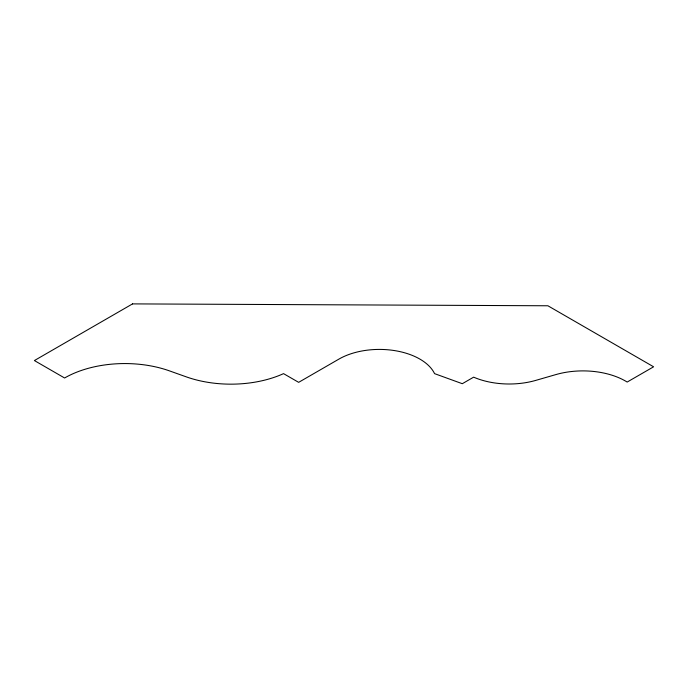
<?xml version="1.0" encoding="UTF-8"?>
<svg xmlns="http://www.w3.org/2000/svg" width="688" height="688" viewBox="0 0 688 688"><rect width="100%" height="100%" fill="white"/><g stroke="black" fill="none" stroke-linecap="round" stroke-linejoin="round"><path stroke-width="1.03" d="M132.552 303.89L34.4 360.555L64.603 377.996A85.002 49.072 0 0 1 169.36 370.841L186.31 376.869A85.088 49.123 0 0 0 283.551 373.636L298.652 382.347L338.952 359.084A57.224 33.033 0 0 1 434.558 373.636L462.31 383.698L473.636 377.162A59.4 34.297 0 0 0 535.78 380.387L555.956 374.564A60.329 34.83 0 0 1 627.172 382.055L653.6 366.799L547.897 305.773L132.552 303.89"/></g></svg>
